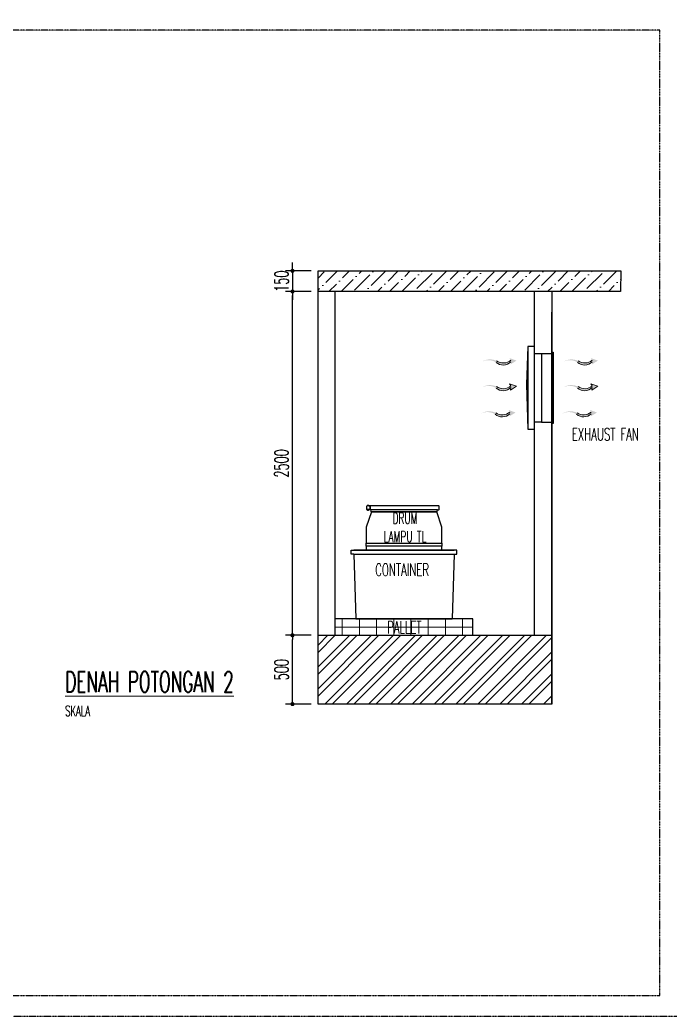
# Model space of a CAD drawing. Header units: millimetres. Extents: x 43312 to 271118, y 7927 to 51490.
# Drawn here: x 247243 to 251973, y 15735 to 22979 of the extents above; entities that cross this region are included whole.
import ezdxf

# ---------------------------------------------------------------- set-up
doc = ezdxf.new("R2010")
doc.units = ezdxf.units.MM
doc.header["$MEASUREMENT"] = 0
doc.linetypes.add('DASHDOT', pattern=[1, 0.5, -0.25, 0, -0.25])
doc.layers.add('C NOTASI', color=3, linetype='Continuous', lineweight=5)
doc.layers.add('inst ME', color=7, linetype='Continuous', lineweight=13)
doc.styles.add('300', font='rs.shx', dxfattribs={"width": 0.6, "height": 100})
doc.dimstyles.new('300', dxfattribs={"dimtxt": 50, "dimasz": 30, "dimexe": 50, "dimexo": 50, "dimgap": 30, "dimtad": 2, "dimdec": 0, "dimzin": 0, "dimtxsty": '300', "dimblk": 'DOT', "dimcen": 0.2, "dimclrd": 1, "dimclre": 1, "dimclrt": 3, "dimadec": 0, "dimazin": 0, "dimtfac": 1, "dimtdec": 0, "dimtix": 1, "dimtmove": 0, "dimatfit": 3, "dimfxl": 1, "dimtolj": 1, "dimtzin": 0, "dimarcsym": 0})

# ---------------------------------------------------------------- blocks, each defined once
blk = doc.blocks.new('_Dot')
at = {"color": 0, "lineweight": -2}
blk.add_line((-0.5, 0), (-1, 0), dxfattribs=at)
at = {"color": 0, "const_width": 0.5}
blk.add_lwpolyline([(-0.25, 0, 1), (0.25, 0, 1)], format="xyb", close=True, dxfattribs=at)
blk = doc.blocks.new('*D135')
at = {"color": 1, "lineweight": -2, "transparency": 16777216}
for p, q in [((249362.3, 18504.3), (249175.8, 18504.3)), ((249225.8, 18034.3), (249225.8, 18474.3)), ((249362.3, 18004.3), (249175.8, 18004.3))]:
    blk.add_line(p, q, dxfattribs=at)
at = {"layer": 'Defpoints', "color": 0, "transparency": 16777216}
for p in [(249225.8, 18504.3), (249412.3, 18504.3), (249412.3, 18004.3)]:
    blk.add_point(p, dxfattribs=at)
at = {"color": 1, "lineweight": -2, "transparency": 16777216, "xscale": 30, "yscale": 30, "zscale": 30}
for p, rotation in [((249225.8, 18504.3), 90), ((249225.8, 18004.3), 270)]:
    blk.add_blockref('_Dot', p, dxfattribs=dict(at, rotation=rotation))
at = {"color": 3, "transparency": 16777216, "insert": (249145.8, 18254.3), "char_height": 100, "attachment_point": 5, "rotation": 90, "style": '300'}
blk.add_mtext('\\A1;500', dxfattribs=at)
blk = doc.blocks.new('*D136')
at = {"color": 1, "lineweight": -2, "transparency": 16777216}
for p, q in [((249362.3, 21004.3), (249175.8, 21004.3)), ((249225.8, 18534.3), (249225.8, 20974.3)), ((249362.3, 18504.3), (249175.8, 18504.3))]:
    blk.add_line(p, q, dxfattribs=at)
at = {"layer": 'Defpoints', "color": 0, "transparency": 16777216}
for p in [(249225.8, 21004.3), (249412.3, 21004.3), (249412.3, 18504.3)]:
    blk.add_point(p, dxfattribs=at)
at = {"color": 1, "lineweight": -2, "transparency": 16777216, "xscale": 30, "yscale": 30, "zscale": 30}
for p, rotation in [((249225.8, 21004.3), 90), ((249225.8, 18504.3), 270)]:
    blk.add_blockref('_Dot', p, dxfattribs=dict(at, rotation=rotation))
at = {"color": 3, "transparency": 16777216, "insert": (249145.8, 19754.3), "char_height": 100, "attachment_point": 5, "rotation": 90, "style": '300'}
blk.add_mtext('\\A1;2500', dxfattribs=at)
blk = doc.blocks.new('*D137')
at = {"color": 1, "lineweight": -2, "transparency": 16777216}
for p, q in [((249362.3, 21154.3), (249175.8, 21154.3)), ((249225.8, 21184.3), (249225.8, 21214.3)), ((249225.8, 21154.3), (249225.8, 21004.3)), ((249362.3, 21004.3), (249175.8, 21004.3)), ((249225.8, 20974.3), (249225.8, 20944.3))]:
    blk.add_line(p, q, dxfattribs=at)
at = {"layer": 'Defpoints', "color": 0, "transparency": 16777216}
for p in [(249412.3, 21154.3), (249225.8, 21004.3), (249412.3, 21004.3)]:
    blk.add_point(p, dxfattribs=at)
at = {"color": 1, "lineweight": -2, "transparency": 16777216, "xscale": 30, "yscale": 30, "zscale": 30}
for p, rotation in [((249225.8, 21154.3), 270), ((249225.8, 21004.3), 90)]:
    blk.add_blockref('_Dot', p, dxfattribs=dict(at, rotation=rotation))
at = {"color": 3, "transparency": 16777216, "insert": (249145.8, 21079.3), "char_height": 100, "attachment_point": 5, "rotation": 90, "style": '300'}
blk.add_mtext('\\A1;150', dxfattribs=at)

msp = doc.modelspace()

# ---------------------------------------------------------------- hatches: boundary and pattern name
at = {"layer": 'inst ME'}
h = msp.add_hatch(dxfattribs=at)
h.set_pattern_fill('ANSI36', color=4, scale=500)
h.set_pattern_definition([(45, (184999.44, 0), (33.14563, 121.53398), [156.25, -31.25, 0, -31.25])])
h.paths.add_polyline_path([(251613.4, 21154.3), (251112.3, 21154.3), (249412.3, 21154.3), (249412.3, 21004.3), (251112.3, 21004.3), (251612.3, 21004.3)])
h = msp.add_hatch(color=4, dxfattribs=at)
h.dxf.hatch_style = 1
h.paths.add_polyline_path([(250811.4, 20474.3), (250814, 20493, -0.398617), (250707, 20489.2, 0.256098), (250603.4, 20493.8, -0.254419), (250711.1, 20499.8, 0.347199), (250814, 20505), (250804.8, 20520.5), (250855.8, 20501.6)])
h = msp.add_hatch(color=4, dxfattribs=at)
h.dxf.hatch_style = 1
h.paths.add_polyline_path([(251403.6, 20474.3), (251406.2, 20493, -0.398617), (251299.2, 20489.2, 0.256098), (251195.6, 20493.8, -0.254419), (251303.3, 20499.8, 0.347199), (251406.2, 20505), (251397, 20520.5), (251448, 20501.6)])
h = msp.add_hatch(color=4, dxfattribs=at)
h.dxf.hatch_style = 1
h.paths.add_polyline_path([(250811.4, 20287.5), (250814, 20306.2, -0.398617), (250707, 20302.4, 0.256098), (250603.4, 20307, -0.254419), (250711.1, 20313, 0.347199), (250814, 20318.2), (250804.8, 20333.7), (250855.8, 20314.8)])
h = msp.add_hatch(color=4, dxfattribs=at)
h.dxf.hatch_style = 1
h.paths.add_polyline_path([(251403.6, 20287.5), (251406.2, 20306.2, -0.398617), (251299.2, 20302.4, 0.256098), (251195.6, 20307, -0.254419), (251303.3, 20313, 0.347199), (251406.2, 20318.2), (251397, 20333.7), (251448, 20314.8)])
h = msp.add_hatch(color=4, dxfattribs=at)
h.dxf.hatch_style = 1
h.paths.add_polyline_path([(250804.3, 20097), (250806.9, 20115.7, -0.398617), (250700, 20111.9, 0.256098), (250596.4, 20116.5, -0.254419), (250704.1, 20122.5, 0.347199), (250806.9, 20127.7), (250797.8, 20143.2), (250848.8, 20124.3)])
h = msp.add_hatch(color=4, dxfattribs=at)
h.dxf.hatch_style = 1
h.paths.add_polyline_path([(251396.5, 20097), (251399.1, 20115.7, -0.398617), (251292.2, 20111.9, 0.256098), (251188.6, 20116.5, -0.254419), (251296.3, 20122.5, 0.347199), (251399.1, 20127.7), (251390, 20143.2), (251441, 20124.3)])
h = msp.add_hatch(dxfattribs=at)
h.set_pattern_fill('ANSI37', color=129, scale=1000, angle=45)
h.set_pattern_definition([(90, (189962.77, -1312), (-125, 0), []), (180, (189962.77, -1312), (-7e-15, -125), [])])
h.paths.add_polyline_path([(249537.3, 18624.3), (250537.3, 18624.3), (250537.3, 18504.3), (249537.3, 18504.3)])
h.paths.add_polyline_path([(250203.6, 18495), (249875.7, 18495), (249875.7, 18630), (250203.6, 18630)], flags=9)
h = msp.add_hatch(dxfattribs=at)
h.set_pattern_fill('ANSI32', color=129, scale=300)
h.set_pattern_definition([(45, (184999.44, 0), (-79.54951, 79.54951), []), (45, (185052.47, 0), (-79.54951, 79.54951), [])])
h.paths.add_polyline_path([(251112.3, 18504.3), (249412.3, 18504.3), (249412.3, 18004.3), (251112.3, 18004.3)])

# ---------------------------------------------------------------- linework, layer by layer
at = {"linetype": 'DASHDOT'}
for points in [[(242512.9, 15735.3), (252047.9, 15735.3), (252047.9, 23054.3), (242512.9, 23054.3)], [(242662.9, 15885.3), (251897.9, 15885.3), (251897.9, 22904.3), (242662.9, 22904.3)]]:
    msp.add_lwpolyline(points, close=True, dxfattribs=at)
for points in [[(251112.3, 18004.3), (249412.3, 18004.3), (249412.3, 21154.3), (251112.3, 21154.3), (251613.4, 21154.3), (251612.3, 21004.3), (251112.3, 21004.3), (251112.3, 18004.3)], [(249412.3, 18004.3), (249412.3, 21004.3)], [(251112.3, 21004.3), (249412.3, 21004.3)], [(249537.3, 18504.3), (249537.3, 21004.3)], [(250987.3, 18504.3), (250987.3, 21004.3)], [(251112.3, 18004.3), (251112.3, 20854.3)], [(250937.3, 20604.3), (250927.3, 20329.3), (250937.3, 20004.3)], [(250987.3, 20554.3), (250987.3, 20564.3), (250987.3, 20604.3), (250937.3, 20604.3), (250937.3, 20054.3), (250937.3, 20004.3), (250987.3, 20004.3), (250987.3, 20054.3), (250987.3, 20554.3)], [(251037.3, 20554.3), (251037.3, 20054.3), (250987.3, 20054.3), (250987.3, 20554.3), (251037.3, 20554.3)], [(251037.3, 20554.3), (251112.3, 20554.3)], [(251112.3, 20554.3), (251112.3, 20564.3), (251122.3, 20564.3), (251122.3, 20044.3)], [(251122.3, 20044.3), (251112.3, 20044.3), (251112.3, 20554.3)], [(251037.3, 20054.3), (251112.3, 20054.3)], [(250275, 19401.3), (250278.1, 19401.3), (250278.1, 19405.9), (250280.2, 19417.1), (250290.6, 19417.1), (250293.7, 19418.9), (250293.7, 19442.8), (250290.6, 19444.6), (249784.1, 19444.6), (249782.4, 19443.6), (249781.5, 19443.6), (249781.5, 19443.8), (249781.5, 19443.9), (249781.4, 19444.7), (249781.3, 19445.1), (249781.2, 19445.5), (249781.1, 19445.8), (249780.9, 19446.2), (249780.8, 19446.6), (249780.6, 19446.8), (249780.1, 19447), (249779.9, 19447.2), (249779.8, 19447.2), (249779.3, 19447.2), (249771.2, 19447.2), (249770.8, 19447.2), (249770.5, 19447.2), (249770.3, 19447.1), (249770, 19446.9), (249769.7, 19446.7), (249769.5, 19446.4), (249769.4, 19446.2), (249769.3, 19446), (249769.2, 19445.6), (249769.1, 19445.4), (249769, 19445), (249769, 19444.7), (249768.9, 19444.3), (249768.9, 19443.8), (249768.9, 19443.6), (249763.8, 19443.6), (249763.8, 19443.6), (249763.7, 19443.6), (249763.7, 19443.5), (249763.6, 19443.5), (249763.6, 19443.4), (249763.6, 19443.4), (249763.5, 19443.4), (249763.5, 19443.3), (249763.5, 19443.2), (249763.5, 19443.1), (249763.5, 19443.1), (249763.5, 19419.6), (249763.5, 19419.5), (249763.5, 19419.3), (249763.6, 19419.2), (249763.7, 19419.1), (249763.8, 19419), (249763.9, 19419), (249763.9, 19419), (249768.9, 19419), (249790.7, 19419), (249790.8, 19419), (249790.8, 19419), (249790.9, 19419.1), (249791, 19419.2), (249791.1, 19419.3), (249791.1, 19419.3), (249791.1, 19419.4), (249791.1, 19419.5), (249791.1, 19419.6), (249791.1, 19419.6), (249791.1, 19443.1), (249791.1, 19443.2), (249791.1, 19443.3), (249791.1, 19443.3), (249791.1, 19443.3), (249791.1, 19443.4), (249791, 19443.4), (249791, 19443.4), (249791, 19443.5), (249791, 19443.5), (249790.9, 19443.5), (249790.9, 19443.6), (249790.8, 19443.6), (249790.8, 19443.6), (249790.7, 19443.6), (249782.4, 19443.6), (249781.5, 19443.6)], [(249791.1, 19419.6), (249763.5, 19419.6)], [(249763.5, 19419.4), (249791.1, 19419.4)], [(249791.1, 19419.3), (249763.5, 19419.3)], [(249763.6, 19419.1), (249791, 19419.1)], [(249790.9, 19419.1), (249763.7, 19419.1)], [(249765.8, 19443.6), (249765.6, 19443.6), (249765.5, 19443.6), (249765.4, 19443.5), (249765.3, 19443.4), (249765.3, 19443.3), (249765.3, 19443.2), (249765.3, 19443.1), (249765.3, 19442.9), (249765.3, 19419.6), (249765.3, 19419.4), (249765.3, 19419.3), (249765.4, 19419.1), (249765.5, 19419.1), (249765.6, 19419), (249765.7, 19419)], [(249768.9, 19419), (249769, 19418.1), (249769.2, 19417.2), (249769.5, 19416.3), (249769.9, 19415.7), (249770.2, 19415.5), (249770.6, 19415.2), (249771.1, 19415.1), (249772.2, 19415.1), (249774.6, 19415.1), (249776.1, 19415.1), (249779.2, 19415.1), (249779.5, 19415.1), (249780.2, 19415.6), (249780.6, 19416), (249780.8, 19416.4), (249781, 19416.8), (249781.2, 19417.3), (249781.3, 19417.8), (249781.4, 19418.4), (249781.4, 19418.6), (249781.2, 19418.8), (249781, 19418.9), (249780.9, 19418.9), (249780.9, 19419)], [(250280.2, 19417.1), (249787.8, 19417.1), (249785.3, 19419)], [(249788.2, 19443.6), (249788.2, 19443.5), (249788.2, 19443.5), (249788.2, 19443.5), (249788.2, 19443.4), (249788.1, 19443.4), (249788.1, 19443.3), (249788.1, 19443.2), (249788.1, 19443), (249788.1, 19442.3), (249788.1, 19419.6), (249788.1, 19419.4), (249788.1, 19419.2), (249788.2, 19419.1), (249788.2, 19419.1), (249788.2, 19419.1)], [(249788.5, 19443.6), (249788.5, 19443.5), (249788.5, 19443.5), (249788.6, 19443.4), (249788.6, 19443.4), (249788.6, 19443.4), (249788.6, 19443.3), (249788.6, 19443.1), (249788.6, 19443), (249788.6, 19442.3), (249788.6, 19419.6), (249788.6, 19419.4), (249788.6, 19419.3), (249788.6, 19419.2), (249788.5, 19419.1), (249788.5, 19419.1)], [(249788.9, 19443.6), (249789, 19443.5), (249789, 19443.5), (249789.1, 19443.4), (249789.1, 19443.3), (249789.1, 19443.3), (249789.1, 19443.2), (249789.2, 19443.1), (249789.2, 19443), (249789.2, 19442.3), (249789.2, 19419.6), (249789.1, 19419.4), (249789.1, 19419.3), (249789, 19419.1), (249789, 19419.1), (249788.9, 19419.1)], [(249789.3, 19443.6), (249789.4, 19443.5), (249789.4, 19443.5), (249789.5, 19443.4), (249789.5, 19443.3), (249789.5, 19443.3), (249789.5, 19443.2), (249789.5, 19443.1), (249789.5, 19443), (249789.5, 19442.3), (249789.5, 19419.6), (249789.5, 19419.4), (249789.5, 19419.3), (249789.4, 19419.1), (249789.4, 19419.1), (249789.3, 19419.1)], [(249789.7, 19443.6), (249789.8, 19443.5), (249789.8, 19443.5), (249789.8, 19443.4), (249789.9, 19443.3), (249789.9, 19443.3), (249789.9, 19443.2), (249789.9, 19443.1), (249789.9, 19443), (249789.9, 19442.3), (249789.9, 19419.6), (249789.9, 19419.4), (249789.9, 19419.3), (249789.8, 19419.1), (249789.8, 19419.1), (249789.7, 19419.1)], [(249790, 19443.6), (249790.1, 19443.5), (249790.1, 19443.5), (249790.2, 19443.4), (249790.2, 19443.3), (249790.2, 19443.3), (249790.2, 19443.2), (249790.2, 19443.1), (249790.2, 19443), (249790.2, 19442.3), (249790.2, 19419.6), (249790.2, 19419.4), (249790.2, 19419.3), (249790.1, 19419.1), (249790.1, 19419.1), (249790, 19419.1)], [(249790.3, 19443.6), (249790.4, 19443.5), (249790.4, 19443.5), (249790.5, 19443.4), (249790.5, 19443.3), (249790.5, 19443.3), (249790.5, 19443.2), (249790.5, 19443.1), (249790.5, 19443), (249790.5, 19442.3), (249790.5, 19419.6), (249790.5, 19419.4), (249790.5, 19419.3), (249790.4, 19419.1), (249790.4, 19419.1), (249790.3, 19419.1)], [(249790.6, 19443.6), (249790.6, 19443.5), (249790.6, 19443.5), (249790.7, 19443.4), (249790.7, 19443.3), (249790.7, 19443.3), (249790.8, 19443.2), (249790.8, 19443.1), (249790.8, 19443), (249790.8, 19442.3), (249790.8, 19419.6), (249790.8, 19419.4), (249790.7, 19419.3), (249790.6, 19419.1), (249790.6, 19419.1), (249790.6, 19419.1)], [(249790.8, 19443.6), (249790.8, 19443.5), (249790.8, 19443.5), (249790.9, 19443.4), (249790.9, 19443.3), (249790.9, 19443.3), (249791, 19443.2), (249791, 19443.1), (249791, 19443), (249791, 19442.3), (249791, 19419.6), (249791, 19419.4), (249790.9, 19419.3), (249790.8, 19419.1), (249790.8, 19419.1), (249790.8, 19419.1)], [(249794.5, 19417.1), (249796.6, 19405.9), (249796.6, 19401.3), (250278.1, 19401.3)], [(250312.4, 19174), (250312.4, 19291), (250275, 19401.3), (249799.7, 19401.3), (249762.3, 19291), (249762.3, 19174), (250312.4, 19174)], [(250312.4, 19124.3), (250312.4, 19152.5), (249762.3, 19152.5), (249762.3, 19124.3)], [(250312.4, 19124.3), (250312.4, 19152.5)], [(249673.2, 19095.3), (249653.2, 19095.3), (249653.2, 19124.3), (250402.3, 19124.3)], [(250387.3, 19124.3), (250402.3, 19124.3), (249687.3, 19124.3), (249672.3, 19124.3), (249687.3, 19124.3)], [(250401.5, 19095.3), (250421.5, 19095.3), (250421.5, 19124.3), (249672.3, 19124.3)], [(249673.2, 19095.3), (249687.3, 18624.3)], [(249673.2, 19095.3), (250401.5, 19095.3)], [(250401.5, 19095.3), (250387.3, 18624.3)], [(250537.3, 18504.3), (250537.3, 18624.3), (249537.3, 18624.3)], [(249687.3, 18624.3), (250387.3, 18624.3)], [(249412.3, 18004.3), (249412.3, 18504.3), (251112.3, 18504.3), (251112.3, 18004.3), (249412.3, 18004.3)]]:
    msp.add_lwpolyline(points)
msp.add_lwpolyline([(249761.1, 19174), (250313.5, 19174), (250313.5, 19152.5), (249761.1, 19152.5)], close=True)
at = {"layer": 'inst ME'}
for points in [[(250814, 20306.2), (250811.4, 20287.5), (250855.8, 20314.8), (250804.8, 20333.7), (250814, 20318.2)], [(251406.2, 20306.2), (251403.6, 20287.5), (251448, 20314.8), (251397, 20333.7), (251406.2, 20318.2)]]:
    msp.add_lwpolyline(points, dxfattribs=at)
for centre, radius, start, end in [((250759.3, 20567.5), 83.1, 234.57355, 311.16144), ((251351.5, 20567.5), 83.1, 234.57355, 311.16144), ((250758.5, 20547.5), 77.8, 228.5633, 315.49558), ((251350.7, 20547.5), 77.8, 228.5633, 315.49558), ((250758.5, 20360.7), 77.8, 228.5633, 315.49558), ((250759.3, 20380.8), 83.1, 234.57355, 311.16144), ((251350.7, 20360.7), 77.8, 228.5633, 315.49558), ((251351.5, 20380.8), 83.1, 234.57355, 311.16144), ((250751.4, 20170.2), 77.8, 228.5633, 315.49558), ((250752.2, 20190.2), 83.1, 234.57355, 311.16144), ((251343.7, 20170.2), 77.8, 228.5633, 315.49558), ((251344.4, 20190.2), 83.1, 234.57355, 311.16144)]:
    msp.add_arc(centre, radius, start, end, dxfattribs=at)

# ---------------------------------------------------------------- texts
at = {"layer": 'C NOTASI', "color": 3, "width": 569.052, "attachment_point": 5, "style": '300'}
for s, insert, char_height in [('\\A1;EXHAUST FAN', (251502.1, 19966.2), 90), ('\\A1;DRUM\\PLAMPU TL', (250044.4, 19289), 80), ('\\A1;CONTAINER', (250023.5, 18980.9), 90), ('\\A1;PALLET', (250039.6, 18562.5), 90)]:
    msp.add_mtext(s, dxfattribs=dict(at, insert=insert, char_height=char_height))
at = {"layer": 'inst ME', "color": 3, "insert": (249668.1, 18079.2), "char_height": 150, "width": 4192.106, "attachment_point": 5, "style": '300'}
msp.add_mtext('\\A1;\\pxql;{\\LDENAH POTONGAN 2\\P\\H0.5x;\\lSKALA}', dxfattribs=at)

# ---------------------------------------------------------------- dimensions: what is measured, and where the dimension line sits
for base, p1, p2, picture, middle in [((249225.8, 21004.3), (249412.3, 21154.3), (249412.3, 21004.3), '*D137', (249145.8, 21079.3)), ((249225.8, 21004.3), (249412.3, 18504.3), (249412.3, 21004.3), '*D136', (249145.8, 19754.3)), ((249225.8, 18504.3), (249412.3, 18004.3), (249412.3, 18504.3), '*D135', (249145.8, 18254.3))]:
    dim = msp.add_linear_dim(base=base, p1=p1, p2=p2, angle=90, dimstyle='300')
    dim.commit()
    dim.dimension.update_dxf_attribs({"geometry": picture, "text_midpoint": middle})

doc.saveas('drawing.dxf')
